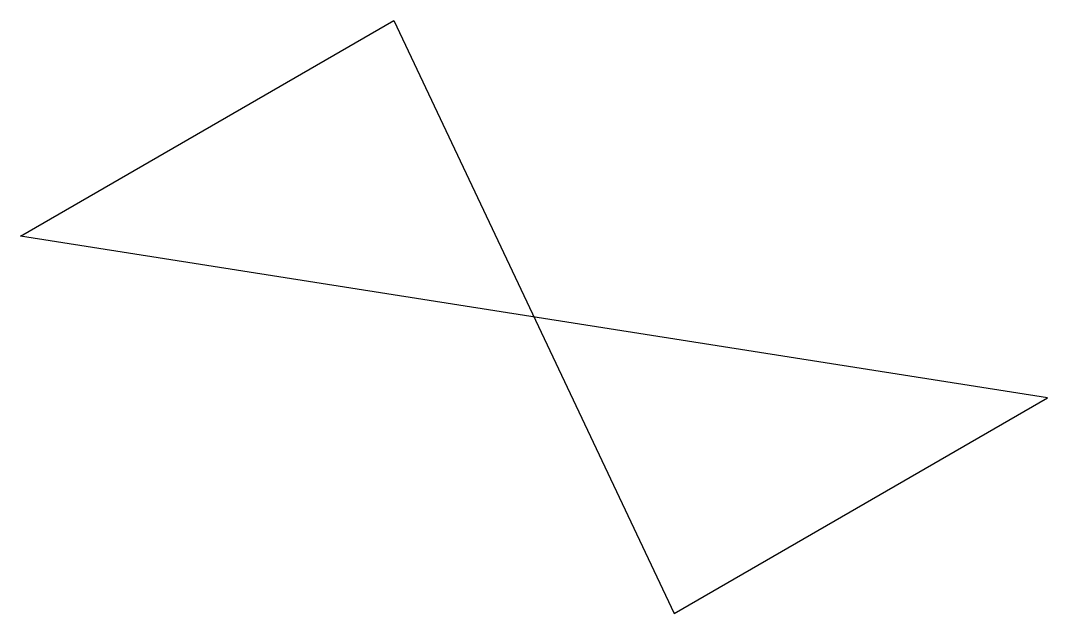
# Model space of a CAD drawing. Header units: millimetres. Extents: x -10045.715 to -10045.358, y -24.764 to -24.558.
import ezdxf

# ---------------------------------------------------------------- set-up
doc = ezdxf.new("R2010")
doc.units = ezdxf.units.MM
doc.layers.add('Tub_iso_bloqueios', color=2, linetype='Continuous')

msp = doc.modelspace()

# ---------------------------------------------------------------- linework, layer by layer
at = {"layer": 'Tub_iso_bloqueios'}
for p, q in [((-10045.71492, -24.63303), (-10045.58502, -24.55803)), ((-10045.58502, -24.55803), (-10045.48759, -24.76428)), ((-10045.35769, -24.68928), (-10045.71492, -24.63303)), ((-10045.48759, -24.76428), (-10045.35769, -24.68928))]:
    msp.add_line(p, q, dxfattribs=at)

doc.saveas('drawing.dxf')
